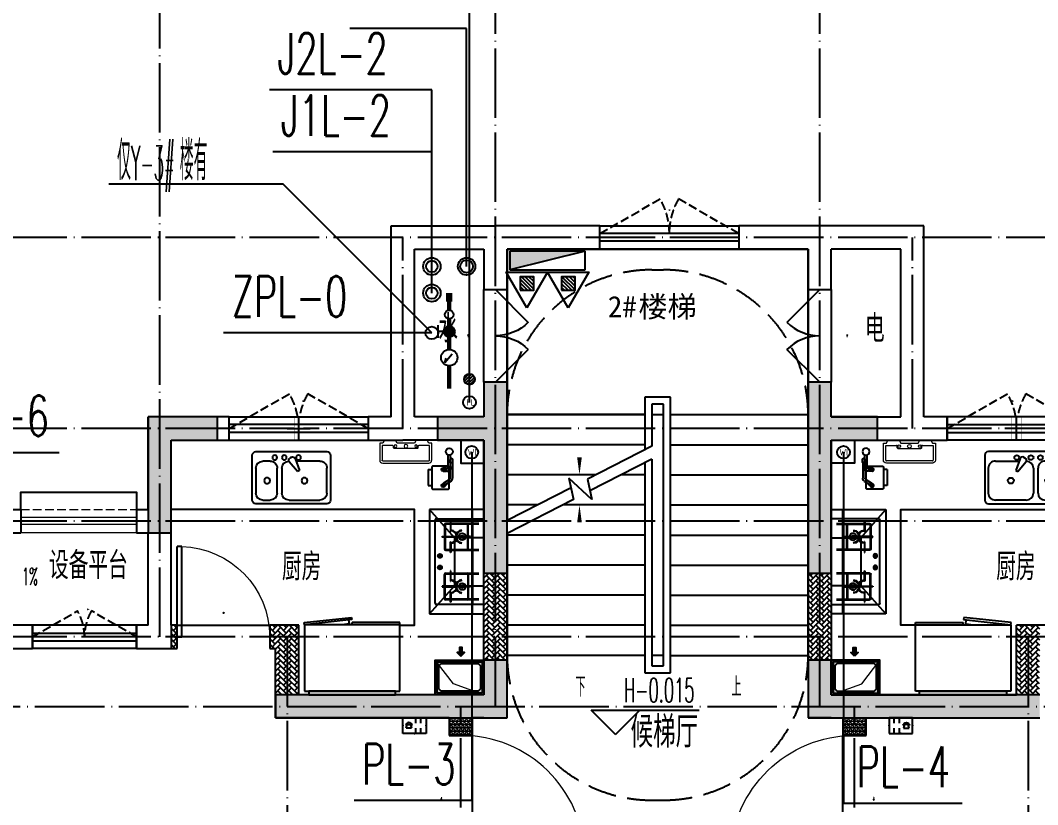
# Model space of a CAD drawing. Extents: x 27938 to 1507990, y 110129 to 923079.
# Drawn here: x 859913 to 868699, y 448683 to 455457 of the extents above; entities that cross this region are included whole.
import ezdxf
from ezdxf.enums import TextEntityAlignment as Align

# ---------------------------------------------------------------- set-up
doc = ezdxf.new("R2010")
doc.units = 0
doc.header["$LTSCALE"] = 1000
doc.header["$MEASUREMENT"] = 0
doc.linetypes.add('DASH', pattern=[0.35, 0.25, -0.1])
doc.linetypes.add('DOTE', pattern=[2.42, 2, -0.2, 0.02, -0.2])
for name, color, linetype in [('AH-FURNITURE', 1, 'Continuous'), ('COLUMN', 9, 'Continuous'), ('DIM_ELEV', 3, 'Continuous'), ('DIM_SYMB', 3, 'Continuous'), ('DIM_不分区喷淋', 6, 'Continuous'), ('DIM_不分区消火栓', 1, 'Continuous'), ('DIM_不分区给水', 3, 'Continuous'), ('DIM_污水', 2, 'Continuous'), ('DIM_管井排水', 5, 'Continuous'), ('DIM_给水', 3, 'Continuous'), ('DIM_餐饮排水', 31, 'Continuous'), ('DOTE', 1, 'Continuous'), ('EQUIP-安防', 3, 'Continuous'), ('EQUIP_地漏', 7, 'Continuous'), ('EQUIP_消火栓', 7, 'Continuous'), ('EQUIP_消防', 7, 'Continuous'), ('IP-bath&kitchen-JOHNSON', 4, 'Continuous'), ('LVTRY', 6, 'Continuous'), ('PIPE-不分区给水', 3, 'J'), ('PUB_HATCH', 8, 'Continuous'), ('PUB_TEXT', 4, 'Continuous'), ('STAIR', 2, 'Continuous'), ('VPIPE-不分区喷淋', 6, 'ZP'), ('VPIPE-不分区消火栓', 1, 'Continuous'), ('VPIPE-中水', 122, 'Continuous'), ('VPIPE-凝结', 150, 'N'), ('VPIPE-废水', 31, 'Continuous'), ('VPIPE-消防', 1, 'X1'), ('VPIPE-管井排水', 210, 'GF'), ('VPIPE-给水', 3, 'J1'), ('VPIPE-给水中', 72, 'J2'), ('VPIPE-餐饮排水', 41, 'P'), ('WALL', 9, 'Continuous'), ('WINDOW', 4, 'Continuous'), ('WINDOW_TEXT', 7, 'Continuous'), ('保温', 6, 'Continuous'), ('建筑-排气道', 9, 'Continuous'), ('机电标识类', 1, 'Continuous'), ('污水', 3, 'Continuous'), ('看线', 251, 'Continuous'), ('给水', 4, 'Continuous')]:
    doc.layers.add(name, color=color, linetype=linetype)
for name, color, linetype, lineweight in [('平面-排水沟', 86, 'Continuous', 15), ('平面-栏杆', 135, 'Continuous', 15), ('平面-看线', 45, 'Continuous', 15), ('平面-空调室内机', 176, 'Continuous', 9), ('平面-空调预留孔', 173, 'Continuous', 15), ('空调', 76, 'Continuous', 13), ('立面-洞口示意', 152, 'Continuous', 13)]:
    doc.layers.add(name, color=color, linetype=linetype, lineweight=lineweight)
doc.styles.add('_TCH_DIM', font='SIMPLEX.shx', dxfattribs={"width": 0.7, "bigfont": 'GBCBIG.shx'})
doc.styles.add('_TCH_DIM_T3', font='SIMPLEX.shx', dxfattribs={"width": 0.494118, "bigfont": 'GBCBIG.shx'})
doc.styles.add('_TCH_WINDOW', font='SIMPLEX.shx', dxfattribs={"width": 0.7, "height": 3.5, "bigfont": 'GBCBIG.shx'})
doc.styles.add('_TEL_DIM', font='SIMPLEX', dxfattribs={"width": 0.8, "height": 3.5, "bigfont": 'HZTXT'})
doc.styles.add('_TWT_SERIAL', font='SIMPLEX', dxfattribs={"width": 0.8, "height": 3.5, "bigfont": 'HZTXT'})
doc.styles.add('DIM_FONT', font='SIMPLEX.shx', dxfattribs={"width": 0.56})
doc.styles.get("Standard").update_dxf_attribs({"font": 'gbenor.shx', "bigfont": 'gbcbig.shx'})
doc.styles.add('黑体', font='simhei.ttf')
doc.linetypes.add('GF', pattern='A,3,-0.2,["GF",Standard,S=0.25,R=0,X=-0.1,Y=-0.115],-0.35', length=3.55)
doc.linetypes.add('J', pattern='A,3,-0.2,["J",Standard,S=0.25,R=0,X=-0.1,Y=-0.115],-0.2', length=3.4)
doc.linetypes.add('J1', pattern='A,3,-0.2,["J1",Standard,S=0.25,R=0,X=-0.1,Y=-0.115],-0.35', length=3.55)
doc.linetypes.add('J2', pattern='A,3,-0.2,["J2",Standard,S=0.25,R=0,X=-0.1,Y=-0.115],-0.35', length=3.55)
doc.linetypes.add('N', pattern='A,3,-0.2,["N",Standard,S=0.25,R=0,X=-0.1,Y=-0.115],-0.2', length=3.4)
doc.linetypes.add('P', pattern='A,3,-0.2,["P",Standard,S=0.25,R=0,X=-0.1,Y=-0.115],-0.2', length=3.4)
doc.linetypes.add('X1', pattern='A,3,-0.2,["X1",Standard,S=0.25,R=0,X=-0.1,Y=-0.115],-0.35', length=3.55)
doc.linetypes.add('ZP', pattern='A,3,-0.2,["ZP",Standard,S=0.25,R=0,X=-0.1,Y=-0.115],-0.35', length=3.55)
pattern_1 = [(45, (0, 0), (0, 47.4157523), [100.584, -33.528]), (135, (23.708, 23.708), (3e-15, 47.4157523), [100.584, -33.528])]
pattern_2 = [(90, (0, 0), (-16.49778, 1e-15), [9.525, -19.05]), (210, (0, 0), (8.24889, -14.2874966), [9.525, -19.05]), (150, (6e-16, 9.525), (-8.24889, -14.2874966), [9.525, -19.05])]

# ---------------------------------------------------------------- blocks, each defined once
blk = doc.blocks.new('GDGDGDSDA')
at = {"layer": 'DOTE', "color": 0, "linetype": 'DOTE', "ltscale": 0.3}
for p, q in [((452534.8, 370658.3), (452534.8, 376108.3)), ((455434.8, 370058.6), (455434.8, 376108.3)), ((458234.8, 370058.6), (458234.8, 376108.3)), ((471334.8, 374108.3), (417334.8, 374108.3)), ((454634.8, 372458.3), (454634.8, 374108.3)), ((459034.8, 372458.3), (459034.8, 374108.3)), ((471334.8, 372458.3), (417334.8, 372458.3)), ((471334.8, 371658.3), (417334.8, 371658.3)), ((471334.8, 370658.3), (417334.8, 370658.3)), ((453635, 370658.3), (453634.8, 359558.3)), ((460034.6, 370658.3), (460034.8, 359558.3)), ((417334.8, 370058.6), (471334.8, 370058.6)), ((455134.8, 368458.3), (455134.8, 370058.3)), ((458534.8, 368458.3), (458534.8, 370058.3))]:
    blk.add_line(p, q, dxfattribs=at)
blk = doc.blocks.new('rtyg7uyhg')
at = {"layer": 'LVTRY', "color": 0}
for p, q in [((193590.3, 45458.1), (193590.3, 45069.5)), ((194234.6, 45488.8), (193621, 45488.8)), ((193896.4, 45429.9), (193857.6, 45326.3)), ((193925.8, 45440.4), (193940.1, 45432.2)), ((194265.3, 45069.5), (194265.3, 45458.1)), ((193621, 45130.8), (193621, 45345.6)), ((193682.3, 45407), (193887.8, 45407)), ((193875.3, 45316), (193945.6, 45401.5)), ((194009.6, 45345.6), (194009.6, 45130.8)), ((194050.5, 45130.8), (194050.5, 45345.6)), ((194111.9, 45407), (194173.3, 45407)), ((194234.6, 45345.6), (194234.6, 45130.8)), ((193857.6, 45326.3), (193875.3, 45316)), ((193621, 45038.8), (194234.6, 45038.8)), ((193948.3, 45069.5), (193682.3, 45069.5)), ((194173.3, 45069.5), (194111.9, 45069.5))]:
    blk.add_line(p, q, dxfattribs=at)
for centre, radius in [((193866.4, 45437.7), 20.5), ((193989.2, 45437.7), 20.5), ((194071, 45437.7), 20.5), ((193815.3, 45238.2), 25.6), ((194137.5, 45238.2), 25.6)]:
    blk.add_circle(centre, radius, dxfattribs=at)
for centre, radius, start, end in [((193621, 45458.1), 30.7, 89.99999, 179.99999), ((193915.6, 45422.7), 20.5, 59.99999, 159.46231), ((193929.8, 45414.5), 20.5, 320.53767, 59.99999), ((194234.6, 45458.1), 30.7, 359.99999, 89.99999), ((193682.3, 45345.6), 61.4, 89.99999, 179.99999), ((193948.3, 45345.6), 61.4, 359.99999, 89.99999), ((194111.9, 45345.6), 61.4, 89.99999, 179.99999), ((194173.3, 45345.6), 61.4, 359.99999, 89.99999), ((193682.3, 45130.8), 61.4, 179.99999, 269.99999), ((193948.3, 45130.8), 61.4, 269.99999, 359.99999), ((194111.9, 45130.8), 61.4, 179.99999, 269.99999), ((194173.3, 45130.8), 61.4, 269.99999, 359.99999), ((193621, 45069.5), 30.7, 179.99999, 269.99999), ((194234.6, 45069.5), 30.7, 269.99999, 359.99999)]:
    blk.add_arc(centre, radius, start, end, dxfattribs=at)
at = {"layer": 'LVTRY', "color": 0, "style": 'DIM_FONT', "width": 0.8, "flags": 9}
for tag in ['YSIZE', 'XSIZE']:
    blk.add_attdef(tag, (193927.8, 45487.8), '', height=0.5, rotation=89.99999, dxfattribs=at)
blk = doc.blocks.new('A$C60D053AF')
at = {"layer": 'AH-FURNITURE', "color": 0}
for p, q in [((192.5, -71), (327.6, -71)), ((355.9, -82.7), (384.2, -129)), ((232.5, -90), (128.3, -90)), ((232.5, -110), (128.3, -110)), ((192.5, -91), (327.6, -91)), ((245, -129.5), (245, -122.5)), ((265, -129.5), (265, -122.5)), ((341.7, -96.9), (370, -143.2)), ((255, -281), (255, -251)), ((393, -281), (393, -251)), ((255, -281), (393, -281))]:
    blk.add_line(p, q, dxfattribs=at)
for points in [[(170, -68, 1), (170, -94), (192.5, -94), (192.5, -68)], [(268, -122.5), (268, -107, 0.414214), (248, -87), (232.5, -87), (232.5, -113), (242, -113), (242, -122.5)], [(234, -251), (414, -251, 0.414214), (424, -241), (424, -111, 0.414214), (414, -101), (234, -101, 0.414214), (224, -111), (224, -241, 0.414214)], [(242, -152, 1), (268, -152), (268, -129.5), (242, -129.5)], [(383.8, -161.2, 1), (402.2, -142.8), (386.3, -126.9), (367.9, -145.3)]]:
    blk.add_lwpolyline(points, format="xyb", close=True, dxfattribs=at)
for centre, radius in [((100, -100), 30), ((255, -152), 15), ((255, -152), 10), ((393, -152), 15), ((393, -152), 10)]:
    blk.add_circle(centre, radius, dxfattribs=at)
for radius in [40, 20]:
    blk.add_arc((327.6, -111), radius, 45, 90, dxfattribs=at)
blk = doc.blocks.new('A-Kitchen-7')
at = {"layer": 'LVTRY', "color": 0}
for p, q in [((-519, 780), (-7, 834)), ((-515, 756), (-519, 780)), ((-4, 811), (-515, 756)), ((-29, 767), (-35, 806)), ((-7, 834), (-4, 811)), ((515, 780), (0, 780)), ((0, 756), (0, 780)), ((515, 756), (515, 780)), ((515, 756), (-515, 756)), ((-515, 756), (-515, 40)), ((-486, 761), (-485, 756)), ((-29, 767), (-112, 756)), ((515, 40), (515, 756)), ((-515, 40), (515, 40))]:
    blk.add_line(p, q, dxfattribs=at)
blk.add_lwpolyline([(-469, 40), (-469, 0), (469, 0), (469, 40)], close=True, dxfattribs=at)
blk = doc.blocks.new('*U41')
h = blk.add_hatch(color=0)
h.set_gradient(color1=(0, 0, 255), rotation=180, tint=1)
h.paths.add_polyline_path([(0, 0), (-6.35, -6.35), (-6.35, -2.159), (-15, -2.159), (-15, 2.159), (-6.35, 2.159), (-6.35, 6.35)])
at = {"color": 0, "linetype": 'Continuous'}
blk.add_lwpolyline([(0, 0), (-6.35, -6.35), (-6.35, -2.159), (-15, -2.159), (-15, 2.159), (-6.35, 2.159), (-6.35, 6.35)], close=True, dxfattribs=at)
blk = doc.blocks.new('sgrsefv')
at = {"layer": 'PUB_HATCH'}
blk.add_hatch(color=0, dxfattribs=at).paths.add_polyline_path([(1112933.3, 840916.3), (1112933.3, 840646.3), (1113073.3, 840646.3), (1113073.3, 840661.3), (1112968.3, 840661.3), (1112948.3, 840681.3), (1112948.3, 840881.3), (1112968.3, 840901.3), (1113288.3, 840901.3), (1113308.3, 840881.3), (1113308.3, 840681.3), (1113288.3, 840661.3), (1113183.3, 840661.3), (1113183.3, 840646.3), (1113323.3, 840646.3), (1113323.3, 840916.3)])
at = {"layer": 'LVTRY', "color": 0}
for p, q in [((1113073.3, 840661.3), (1113073.3, 840646.3)), ((1113183.3, 840661.3), (1113183.3, 840646.3))]:
    blk.add_line(p, q, dxfattribs=at)
for points in [[(1112918.3, 840931.3), (1113338.3, 840931.3), (1113338.3, 840631.3), (1112918.3, 840631.3)], [(1112933.3, 840916.3), (1113323.3, 840916.3), (1113323.3, 840646.3), (1112933.3, 840646.3)], [(1113288.3, 840661.3), (1112968.3, 840661.3), (1112948.3, 840681.3), (1112948.3, 840881.3), (1112968.3, 840901.3), (1113288.3, 840901.3), (1113308.3, 840881.3), (1113308.3, 840681.3), (1113288.3, 840661.3)]]:
    blk.add_lwpolyline(points, close=True, dxfattribs=at)
at = {"layer": '立面-洞口示意', "color": 0}
blk.add_lwpolyline([(1112918.3, 840931.3), (1113181.8, 840837.4), (1113338.3, 840631.3)], dxfattribs=at)
at = {"layer": '建筑-排气道', "color": 8, "xscale": -5, "yscale": 5, "zscale": 5, "rotation": 270}
blk.add_blockref('*U41', (1113118.4, 840599), dxfattribs=at)
blk = doc.blocks.new('FRSDFDGDGDRGDR')
at = {"layer": '平面-空调预留孔', "color": 0}
for p, q in [((699618.9, 775447.8), (699746.3, 775447.8)), ((699746.3, 775447.8), (699746.3, 775355.4)), ((699612.3, 775044), (699612.3, 775441.2)), ((699719.9, 775342.2), (699719.9, 775143)), ((699726.5, 775348.8), (699739.7, 775348.8)), ((699726.5, 775136.4), (699739.7, 775136.4)), ((699746.3, 775129.8), (699746.3, 775037.4)), ((699746.3, 775037.4), (699618.9, 775037.4))]:
    blk.add_line(p, q, dxfattribs=at)
blk.add_lwpolyline([(699766.1, 775166.7), (699792.5, 775153.5), (699792.5, 775057.2), (699766.1, 775044), (699766.1, 775017.6), (699618.9, 775017.6, -0.414214), (699592.5, 775044), (699592.5, 775441.2, -0.414214), (699618.9, 775467.6), (699766.1, 775467.6), (699766.1, 775441.2), (699792.5, 775428), (699792.5, 775331.6), (699766.1, 775318.4)], format="xyb", close=True, dxfattribs=at)
for centre, radius in [((699739.7, 775331.6), 10.6), ((699739.7, 775243.2), 15.8), ((699739.7, 775153.5), 10.6)]:
    blk.add_circle(centre, radius, dxfattribs=at)
for centre, start, end in [((699618.9, 775441.2), 90, 180), ((699726.5, 775342.2), 90, 180), ((699739.7, 775355.4), 270, 360), ((699726.5, 775143), 180, 270), ((699739.7, 775129.8), 0, 90), ((699618.9, 775044), 180, 270)]:
    blk.add_arc(centre, 6.6, start, end, dxfattribs=at)
blk = doc.blocks.new('GDGDRGDRGRD')
at = {"layer": 'LVTRY', "color": 0}
for p, q in [((430080.5, 371515.4), (429864.6, 371758.3)), ((430334.8, 371758.3), (429864.6, 371758.3)), ((429864.6, 371758.3), (429864.6, 370858.3)), ((430234.8, 370858.3), (430234.8, 371758.3)), ((429914.8, 370948.3), (429914.8, 371668.3)), ((429924.8, 371678.3), (430324.8, 371678.3)), ((430045.1, 371658.3), (430045.1, 371568.3)), ((430049.6, 371658.3), (430045.1, 371658.3)), ((430049.6, 371568.3), (430049.6, 371658.3)), ((430234.8, 371668.3), (430234.8, 370948.3)), ((429994.8, 371628.3), (429994.8, 371418.3)), ((429999.8, 371628.3), (429999.8, 371418.3)), ((430289.8, 371638.3), (430004.8, 371638.3)), ((430289.8, 371633.3), (430004.8, 371633.3)), ((430045.1, 371568.3), (430049.6, 371568.3)), ((430194.8, 371418.3), (430194.8, 371628.3)), ((430199.8, 371418.3), (430199.8, 371628.3)), ((429974.8, 371525.6), (430102.3, 371525.6)), ((429974.8, 371521.1), (429974.8, 371525.6)), ((430102.3, 371521.1), (429974.8, 371521.1)), ((430045.1, 371388.3), (430045.1, 371478.3)), ((430045.1, 371478.3), (430049.6, 371478.3)), ((430049.6, 371478.3), (430049.6, 371388.3)), ((430334.8, 371515.4), (430080.5, 371515.4)), ((430080.5, 371515.4), (430080.5, 371100.3)), ((430219.8, 371525.6), (430092.3, 371525.6)), ((430092.3, 371525.6), (430092.3, 371521.1)), ((430092.3, 371521.1), (430219.8, 371521.1)), ((430102.3, 371525.6), (430102.3, 371521.1)), ((430219.8, 371521.1), (430219.8, 371525.6)), ((430234.8, 371100.3), (430234.8, 371515.4)), ((430004.8, 371413.3), (430289.8, 371413.3)), ((430004.8, 371408.3), (430289.8, 371408.3)), ((430049.6, 371388.3), (430045.1, 371388.3)), ((429935.4, 371358.3), (429974.2, 371358.3)), ((429954.8, 371338.9), (429954.8, 371377.7)), ((429935.4, 371258.3), (429974.2, 371258.3)), ((429954.8, 371238.9), (429954.8, 371277.7)), ((430004.8, 371208.3), (430289.8, 371208.3)), ((430045.1, 371228.3), (430045.1, 371138.3)), ((430049.6, 371228.3), (430045.1, 371228.3)), ((430049.6, 371138.3), (430049.6, 371228.3)), ((429994.8, 370988.3), (429994.8, 371198.3)), ((429999.8, 370988.3), (429999.8, 371198.3)), ((430004.8, 371203.3), (430289.8, 371203.3)), ((430045.1, 371138.3), (430049.6, 371138.3)), ((430194.8, 371198.3), (430194.8, 370988.3)), ((430199.8, 371198.3), (430199.8, 370988.3)), ((429864.6, 370858.3), (430080.5, 371100.3)), ((430102.3, 371095.6), (429974.8, 371095.6)), ((429974.8, 371095.6), (429974.8, 371091.1)), ((429974.8, 371091.1), (430102.3, 371091.1)), ((430045.1, 370958.3), (430045.1, 371048.3)), ((430045.1, 371048.3), (430049.6, 371048.3)), ((430049.6, 371048.3), (430049.6, 370958.3)), ((430080.5, 371100.3), (430334.8, 371100.3)), ((430092.3, 371091.1), (430092.3, 371095.6)), ((430092.3, 371095.6), (430219.8, 371095.6)), ((430219.8, 371091.1), (430092.3, 371091.1)), ((430102.3, 371091.1), (430102.3, 371095.6)), ((430219.8, 371095.6), (430219.8, 371091.1)), ((430289.8, 370983.3), (430004.8, 370983.3)), ((430289.8, 370978.3), (430004.8, 370978.3)), ((430049.6, 370958.3), (430045.1, 370958.3)), ((429864.6, 370858.3), (430334.8, 370858.3)), ((430324.8, 370938.3), (429924.8, 370938.3))]:
    blk.add_line(p, q, dxfattribs=at)
blk.add_lwpolyline([(429608.8, 370758.3), (429734.8, 370758.3), (429734.8, 371758.3), (427634.8, 371758.3)], dxfattribs=at)
for centre, radius in [((430147.3, 371523.3), 29.7), ((430147.3, 371523.3), 11.7), ((429954.8, 371358.3), 17), ((429954.8, 371258.3), 17), ((430147.3, 371093.3), 29.7), ((430147.3, 371093.3), 11.7)]:
    blk.add_circle(centre, radius, dxfattribs=at)
for centre, radius, start, end in [((429924.8, 371668.3), 10, 90, 180), ((430224.8, 371668.3), 10, 0, 90), ((430004.8, 371628.3), 10, 90, 180), ((430004.8, 371628.3), 5, 90, 180), ((430047.3, 371523.3), 56.7, 2.27424, 87.72576), ((430047.3, 371523.3), 52.2, 2.47041, 87.52959), ((430147.3, 371523.3), 56.7, 92.27424, 177.72576), ((430147.3, 371523.3), 52.2, 92.47041, 177.52959), ((430189.8, 371628.3), 10, 0, 90), ((430189.8, 371628.3), 5, 0, 90), ((430047.3, 371523.3), 56.7, 272.27424, 357.72576), ((430047.3, 371523.3), 52.2, 272.47041, 357.52959), ((430147.3, 371523.3), 56.7, 182.27424, 267.72576), ((430147.3, 371523.3), 52.2, 182.47041, 267.52959), ((430004.8, 371418.3), 10, 180, 270), ((430004.8, 371418.3), 5, 180, 270), ((430189.8, 371418.3), 5, 270, 0), ((430189.8, 371418.3), 10, 270, 0), ((430004.8, 371198.3), 10, 90, 180), ((430189.8, 371198.3), 10, 0, 90), ((430004.8, 371198.3), 5, 90, 180), ((430047.3, 371093.3), 56.7, 2.27424, 87.72576), ((430047.3, 371093.3), 52.2, 2.47041, 87.52959), ((430147.3, 371093.3), 56.7, 92.27424, 177.72576), ((430147.3, 371093.3), 52.2, 92.47041, 177.52959), ((430189.8, 371198.3), 5, 0, 90), ((430047.3, 371093.3), 56.7, 272.27424, 357.72576), ((430047.3, 371093.3), 52.2, 272.47041, 357.52959), ((430147.3, 371093.3), 56.7, 182.27424, 267.72576), ((430147.3, 371093.3), 52.2, 182.47041, 267.52959), ((429924.8, 370948.3), 10, 180, 270), ((430004.8, 370988.3), 10, 180, 270), ((430004.8, 370988.3), 5, 180, 270), ((430189.8, 370988.3), 5, 270, 0), ((430189.8, 370988.3), 10, 270, 0), ((430224.8, 370948.3), 10, 270, 0)]:
    blk.add_arc(centre, radius, start, end, dxfattribs=at)
at = {"color": 8, "xscale": -1, "rotation": 270}
blk.add_blockref('FRSDFDGDGDRGDR', (-345582.7, -327434.2), dxfattribs=at)
at = {"color": 8}
for name, p, rotation in [('A$C60D053AF', (430134.8, 372358.3), 270), ('sgrsefv', (1543253.1, 1211089.9), 180)]:
    blk.add_blockref(name, p, dxfattribs=dict(at, rotation=rotation))
at = {"color": 8, "xscale": -1}
blk.add_blockref('rtyg7uyhg', (622599.6, 326769.5), dxfattribs=at)
at = {"layer": 'LVTRY', "color": 8, "extrusion": (0, 0, -1), "xscale": -0.7999999999883585, "yscale": 0.7999999999883585, "zscale": -0.7999999999883585}
blk.add_blockref('A-Kitchen-7', (-429196.8, 370158.6), dxfattribs=at)
blk = doc.blocks.new('GFDGFSDFGD')
at = {"layer": 'PUB_HATCH'}
for points in [[(456616.6, 374623.7), (456616.6, 373473.7), (456816.6, 373473.7), (456816.6, 375123.7), (456616.6, 375123.7), (456616.6, 374823.7), (456216.6, 374823.7), (456216.6, 374623.7)], [(459616.6, 374623.7), (460016.6, 374623.7), (460016.6, 374823.7), (459616.6, 374823.7), (459616.6, 375123.7), (459416.6, 375123.7), (459416.6, 373473.7), (459616.6, 373473.7)], [(454316.5, 374823.7), (453716.6, 374823.7), (453716.6, 373823.7), (453916.6, 373823.7), (453916.6, 374623.7), (454316.5, 374623.7)], [(454816.4, 372423.2), (454816.6, 372224), (456816.6, 372224), (456816.6, 372724), (456616.6, 372724), (456616.6, 372424), (455016.6, 372424)], [(461416.8, 372423.2), (461216.6, 372424), (459616.6, 372424), (459616.6, 372724), (459416.6, 372724), (459416.6, 372224), (461416.6, 372224)]]:
    blk.add_hatch(color=256, dxfattribs=at).paths.add_polyline_path(points)
at = {"layer": 'COLUMN', "color": 6}
for p, q in [((456816.6, 375123.7), (456616.6, 375123.7)), ((456616.6, 375123.7), (456616.6, 374823.7)), ((456816.6, 373473.7), (456816.6, 375123.7)), ((459616.6, 375123.7), (459416.6, 375123.7)), ((459416.6, 375123.7), (459416.6, 373473.7)), ((459616.6, 374823.7), (459616.6, 375123.7)), ((454316.5, 374823.7), (453716.6, 374823.7)), ((453716.6, 374823.7), (453716.6, 373823.7)), ((454316.5, 374623.7), (454316.5, 374823.7)), ((456616.6, 374823.7), (456216.6, 374823.7)), ((456216.6, 374823.7), (456216.6, 374623.7)), ((460016.6, 374823.7), (459616.6, 374823.7)), ((460016.6, 374623.7), (460016.6, 374823.7)), ((453916.6, 373823.7), (453916.6, 374623.7)), ((453916.6, 374623.7), (454316.5, 374623.7)), ((456216.6, 374623.7), (456616.6, 374623.7)), ((456616.6, 374623.7), (456616.6, 373473.7)), ((459616.6, 374623.7), (460016.6, 374623.7)), ((459616.6, 373473.7), (459616.6, 374623.7)), ((453716.6, 373823.7), (453916.6, 373823.7)), ((456616.6, 373473.7), (456816.6, 373473.7)), ((459416.6, 373473.7), (459616.6, 373473.7)), ((456816.6, 372724), (456616.6, 372724)), ((456616.6, 372724), (456616.6, 372424)), ((456816.6, 372224), (456816.6, 372724)), ((459616.6, 372724), (459416.6, 372724)), ((459416.6, 372724), (459416.6, 372224)), ((459616.6, 372424), (459616.6, 372724)), ((455016.6, 372424), (454816.4, 372423.2)), ((454816.4, 372423.2), (454816.6, 372224)), ((456616.6, 372424), (455016.6, 372424)), ((461216.6, 372424), (459616.6, 372424)), ((461416.8, 372423.2), (461216.6, 372424)), ((454816.6, 372224), (456816.6, 372224)), ((459416.6, 372224), (461416.6, 372224))]:
    blk.add_line(p, q, dxfattribs=at)
blk = doc.blocks.new('GDFGDGRD')
at = {"layer": '保温', "linetype": 'ByBlock', "ltscale": 10}
h = blk.add_hatch(dxfattribs=at)
h.set_pattern_fill('AR-HBONE', color=251, scale=55)
h.set_pattern_definition(pattern_1)
h.paths.add_polyline_path([(431616.6, 372723.9), (431816.6, 372723.9), (431816.7, 373473.7), (431616.7, 373473.7)])
h = blk.add_hatch(dxfattribs=at)
h.set_pattern_fill('AR-HBONE', color=251, scale=55)
h.set_pattern_definition(pattern_1)
h.paths.add_polyline_path([(434616.6, 372723.9), (434416.6, 372723.9), (434416.5, 373473.7), (434616.5, 373473.7)])
h = blk.add_hatch(dxfattribs=at)
h.set_pattern_fill('AR-HBONE', color=251, scale=55)
h.set_pattern_definition(pattern_1)
h.paths.add_polyline_path([(430017.8, 372423.6), (430016.6, 373023.7), (429816.6, 373023.7), (429817.8, 372423.6)])
h = blk.add_hatch(dxfattribs=at)
h.set_pattern_fill('AR-HBONE', color=251, scale=55)
h.set_pattern_definition(pattern_1)
h.paths.add_polyline_path([(436215.3, 372423.6), (436216.6, 373023.7), (436416.6, 373023.7), (436415.3, 372423.6)])
h = blk.add_hatch(dxfattribs=at)
h.set_pattern_fill('AR-HBONE', color=251, scale=55)
h.set_pattern_definition(pattern_1)
h.paths.add_polyline_path([(436416.6, 372823.7), (436416.6, 373023.7), (436466.6, 373023.7), (436466.6, 372823.7)])
h = blk.add_hatch(dxfattribs=at)
h.set_pattern_fill('AR-HBONE', color=251, scale=55)
h.set_pattern_definition(pattern_1)
h.paths.add_polyline_path([(437266.6, 372823.7), (437266.6, 373023.7), (437316.6, 373023.7), (437316.6, 372823.7)])
at = {"layer": '保温', "linetype": 'Continuous', "ltscale": 10}
h = blk.add_hatch(dxfattribs=at)
h.set_pattern_fill('HEX', color=251, scale=10, angle=90, style=0)
h.set_pattern_definition(pattern_2)
h.paths.add_polyline_path([(431316.6, 372073.7), (431516.6, 372073.7), (431516.7, 372223.7), (431316.7, 372223.7)])
h = blk.add_hatch(dxfattribs=at)
h.set_pattern_fill('HEX', color=251, scale=10, angle=90, style=0)
h.set_pattern_definition(pattern_2)
h.paths.add_polyline_path([(434916.6, 372073.7), (434716.6, 372073.7), (434716.5, 372223.7), (434916.5, 372223.7)])
at = {"layer": '保温', "color": 251, "linetype": 'ByBlock', "ltscale": 10}
blk.add_line((437316.6, 373023.7), (437316.6, 372823.7), dxfattribs=at)
blk = doc.blocks.new('$TwtSys$00000434')
for p, q in [((-0.5, 0.5), (-0.5, -0.5)), ((-0.5, -0.5), (0.5, 0.5)), ((0.5, 0.5), (-0.5, 0.5)), ((0.5, -0.5), (0.5, 0.5)), ((-0.5, -0.5), (0.5, -0.5))]:
    blk.add_line(p, q)
blk.add_solid([(0.5, -0.5), (0.5, 0.5), (-0.5, -0.5)])
blk = doc.blocks.new('$TwtSys$00000546')
h = blk.add_hatch()
h.set_pattern_fill('ANSI31', color=1, scale=200, style=0)
h.set_pattern_definition([(45, (-38543.802, -6670.83), (-17.67767, 17.67767), [])])
h.paths.add_polyline_path([(-64.9, 173.7), (64.9, 173.7), (64.9, 43.9), (-64.9, 43.9)])
at = {"color": 1}
for points in [[(0, 343.6), (-198.4, 0), (198.4, 0)], [(-64.9, 173.7), (64.9, 173.7), (64.9, 43.9), (-64.9, 43.9)]]:
    blk.add_lwpolyline(points, close=True, dxfattribs=at)
blk = doc.blocks.new('$TwtSys$00000141')
at = {"color": 1}
for p, q in [((-47.1, 3.8), (-5, 45.9)), ((-47.1, 3.8), (-5, 45.9)), ((-43.6, -17.5), (17.5, 43.6)), ((-43.6, -17.5), (17.5, 43.6)), ((-33.2, -33.2), (33.2, 33.2)), ((-33.2, -33.2), (33.2, 33.2)), ((-16.2, -43.5), (43.8, 16.4)), ((-16.2, -43.5), (43.8, 16.4)), ((5.7, -46.1), (46.1, -5.7)), ((5.7, -46.1), (46.1, -5.7))]:
    blk.add_line(p, q, dxfattribs=at)
blk.add_circle((0, 0), 47, dxfattribs=at)
blk.add_circle((0, 0), 47, dxfattribs=at)
blk = doc.blocks.new('dongkong')
blk.add_wipeout([(-603756, 210771), (-603756, 210570.8), (-603836, 210570.8), (-603836, 210771)])
at = {"layer": '机电标识类', "color": 250, "linetype": 'DASH', "ltscale": 400}
for p, q in [((-603796, 210771), (-603796, 210570.8)), ((-603896, 210670.7), (-603696, 210670.7))]:
    blk.add_line(p, q, dxfattribs=at)
at = {"layer": '空调', "color": 6, "linetype": 'DASH', "const_width": 2}
blk.add_lwpolyline([(-603756, 210771), (-603756, 210570.8), (-603836, 210570.8), (-603836, 210771)], close=True, dxfattribs=at)
blk = doc.blocks.new('$equip$00002628')
at = {"linetype": 'Continuous'}
for p, q in [((-0.625, 0.415), (0.625, 0.415)), ((-0.625, -0.415), (-0.625, 0.415)), ((-0.472, 0.01), (-0.409, 0.01)), ((-0.446, -0.138), (-0.395, 0.058)), ((-0.395, 0.058), (-0.395, 0.058)), ((-0.395, 0.058), (-0.206, 0.058)), ((-0.206, 0.058), (-0.155, -0.138)), ((-0.191, 0.01), (-0.129, 0.01)), ((0.071, 0.129), (0.071, 0.415)), ((0.35, 0.129), (0.35, 0.415)), ((0.625, 0.415), (0.625, -0.415)), ((0.625, -0.415), (-0.625, -0.415)), ((-0.155, -0.138), (-0.446, -0.138)), ((0.071, -0.415), (0.071, -0.129)), ((0.35, -0.415), (0.35, -0.129))]:
    blk.add_line(p, q, dxfattribs=at)
at = {"const_width": 0.05}
blk.add_lwpolyline([(-0.625, 0.415), (0.625, 0.415), (0.625, -0.415), (-0.625, -0.415), (-0.625, 0.415), (0.625, 0.415)], dxfattribs=at)
at = {"linetype": 'Continuous'}
blk.add_arc((-0.3, -0.011), 0.173, 6.9897, 173.0103, dxfattribs=at)
for p in [(-0.625, 0), (0, 0.415), (0, -0.415), (0.625, 0)]:
    blk.add_point(p)
at = {"color": 7, "style": '_TEL_DIM', "flags": 1}
blk.add_attdef('A', text='', height=0.000025, dxfattribs=at).set_placement((0, 0), align=Align.MIDDLE_CENTER)
blk = doc.blocks.new('GHFHFHTFHCSDCS')
at = {"layer": 'EQUIP-安防', "yscale": 160, "zscale": 160}
for p, xscale in [((456016.6, 372157.3), 160), ((460216.6, 372157.3), -160)]:
    blk.add_blockref('$equip$00002628', p, dxfattribs=dict(at, xscale=xscale))
blk = doc.blocks.new('A$C2705576B')
at = {"layer": '给水'}
h = blk.add_hatch(color=256, dxfattribs=at)
edge = h.paths.add_edge_path()
edge.add_arc((794.7, -1741.2), 47.2, 0, 360)
for p, q in [((740.3, -1645.4), (849, -1645.4)), ((794.7, -1741.2), (794.7, -1645.4)), ((601.1, -1768.1), (525.3, -1704.3)), ((525.3, -1704.3), (564, -1715))]:
    blk.add_line(p, q, dxfattribs=at)
at = {"layer": '给水', "const_width": 35.4}
for points in [[(499.1, -1741.2), (302.5, -1741.2)], [(903.5, -1741.2), (640.6, -1741.2)], [(1052.8, -1741.2), (978.5, -1741.2)]]:
    blk.add_lwpolyline(points, dxfattribs=at)
at = {"layer": '给水'}
for centre, radius in [((569.8, -1741.2), 70.8), ((794.7, -1741.2), 47.2), ((941, -1741.2), 37.5)]:
    blk.add_circle(centre, radius, dxfattribs=at)
blk = doc.blocks.new('$DorLib2D$00000001')
for p, q in [((0.45, 0.975), (0.5, 0.975)), ((0.45, 0), (0.45, 0.975)), ((0.5, 0), (0.5, 0.975)), ((0.5, 0), (0.45, 0))]:
    blk.add_line(p, q)
at = {"lineweight": 13}
blk.add_arc((0.475, 0), 0.975, 91.46928, 180, dxfattribs=at)
blk = doc.blocks.new('$WINLIB2D$00000001')
at = {"color": 0}
for points in [[(-0.5, 0.5), (-0.5, -0.5)], [(-0.5, 0.5), (0.5, 0.5)], [(0.5, -0.5), (0.5, 0.5)], [(0.5, 0.1667), (-0.5, 0.1667)], [(0.5, -0.1667), (-0.5, -0.1667)], [(-0.5, -0.5), (0.5, -0.5)]]:
    blk.add_lwpolyline(points, dxfattribs=at)
blk = doc.blocks.new('$DorLib2D$00000116')
at = {"color": 0}
for p, q in [((-0.5, 0), (-0.146, 0.354)), ((0.5, 0), (0.146, 0.354))]:
    blk.add_line(p, q, dxfattribs=at)
for centre, start, end in [((-0.5, 0), 0, 45), ((0.5, 0), 135, 180)]:
    blk.add_arc(centre, 0.5, start, end, dxfattribs=at)

msp = doc.modelspace()

# ---------------------------------------------------------------- linework, layer by layer
at = {"layer": 'DIM_ELEV', "color": 8}
for p, q in [((865053.7, 449288.2), (864843.7, 449498.2)), ((864843.7, 449498.2), (865774.6, 449498.2)), ((865053.7, 449288.2), (865263.7, 449498.2))]:
    msp.add_line(p, q, dxfattribs=at)
at = {"layer": 'DIM_SYMB', "color": 8}
for points in [[(866091.6, 449842.1, 0, 0, 0), (866091.6, 452767.1, 0, 0, 0), (864741.6, 452767.1, 0, 0, 0), (864741.6, 451532.1, 0, 40, 0), (864741.6, 451682.1, 0, 0, 0)], [(864741.6, 449842.1, 0, 0, 0), (864741.6, 451272.1, 0, 40, 0), (864741.6, 451122.1, 0, 0, 0)]]:
    msp.add_lwpolyline(points, format="xyseb", dxfattribs=at)
at = {"layer": 'DIM_不分区喷淋'}
for p, q in [((862882.5, 452757.1), (861668.1, 452757.1)), ((863466.6, 452757.1), (862882.5, 452757.1))]:
    msp.add_line(p, q, dxfattribs=at)
at = {"layer": 'DIM_不分区消火栓'}
for p, q in [((863766.6, 455387), (862759.7, 455387)), ((863766.6, 453332.1), (863766.6, 455387))]:
    msp.add_line(p, q, dxfattribs=at)
at = {"layer": 'DIM_不分区给水'}
for p, q in [((862182.7, 454041), (860677.8, 454041)), ((863466.6, 452757.1), (862182.7, 454041))]:
    msp.add_line(p, q, dxfattribs=at)
at = {"layer": 'DIM_污水'}
msp.add_line((859211.4, 451726), (860247.2, 451726), dxfattribs=at)
at = {"layer": 'DIM_管井排水'}
msp.add_line((863791.6, 452157.1), (863791.6, 455918.8), dxfattribs=at)
at = {"layer": 'DIM_给水'}
for p, q in [((863466.6, 454855.5), (862065, 454855.5)), ((863466.6, 453332.1), (863466.6, 454855.5)), ((863466.6, 454320.4), (862092.8, 454320.4)), ((863466.6, 453102.1), (863466.6, 454320.4))]:
    msp.add_line(p, q, dxfattribs=at)
at = {"layer": 'DIM_餐饮排水'}
for p, q in [((863811.4, 451727.1), (863811.4, 448717.9)), ((867021.8, 451727.1), (867021.8, 448694.9)), ((863811.4, 448717.9), (862794.9, 448717.9)), ((867021.8, 448694.9), (868047.9, 448694.9))]:
    msp.add_line(p, q, dxfattribs=at)
at = {"layer": 'IP-bath&kitchen-JOHNSON', "color": 8}
for points in [[(863716.6, 451832.1), (863716.6, 451632.1), (863916.6, 451632.1)], [(867116.6, 451832.1), (867116.6, 451632.1), (866916.6, 451632.1)]]:
    msp.add_lwpolyline(points, dxfattribs=at)
at = {"layer": 'PIPE-不分区给水', "ltscale": 0.5, "const_width": 55}
msp.add_lwpolyline([(863616.6, 453027.1), (863616.6, 453102.1)], dxfattribs=at)
at = {"layer": 'STAIR', "color": 8}
for p, q in [((866716.6, 453482.1), (864116.6, 453482.1)), ((864116.6, 453482.1), (864116.6, 452052.1)), ((866716.6, 452052.1), (866716.6, 453482.1)), ((865526.6, 452202.1), (865306.6, 452202.1)), ((865306.6, 452202.1), (865306.6, 451748.2)), ((865466.6, 452142.1), (865366.6, 452142.1)), ((865366.6, 452142.1), (865366.6, 451779)), ((865466.6, 449882.1), (865466.6, 452142.1)), ((865526.6, 449822.1), (865526.6, 452202.1)), ((864116.6, 452052.1), (864116.6, 451137.5)), ((865306.6, 452052.1), (864116.6, 452052.1)), ((864116.6, 452052.1), (865306.6, 452052.1)), ((865366.6, 452052.1), (865366.6, 451779)), ((865366.6, 452052.1), (865466.6, 452052.1)), ((865466.6, 449972.1), (865466.6, 452052.1)), ((865526.6, 452052.1), (866716.6, 452052.1)), ((865526.6, 452052.1), (866716.6, 452052.1)), ((866716.6, 449972.1), (866716.6, 452052.1)), ((865306.6, 451792.1), (864116.6, 451792.1)), ((865366.6, 451779), (864810.6, 451493.7)), ((865526.6, 451792.1), (866716.6, 451792.1)), ((865366.6, 451666.6), (864832.4, 451392.5)), ((865306.6, 451635.8), (865306.6, 449822.1)), ((865366.6, 451666.6), (865366.6, 449972.1)), ((865366.6, 451666.6), (865366.6, 449882.1)), ((864885.4, 451532.1), (864116.6, 451532.1)), ((865306.6, 451532.1), (865104.4, 451532.1)), ((865526.6, 451532.1), (866716.6, 451532.1)), ((864668.5, 451420.8), (864116.6, 451137.5)), ((864848.2, 451319.3), (864651, 451502.1)), ((864651, 451502.1), (864690.3, 451319.6)), ((864810.6, 451493.7), (864848.2, 451319.3)), ((864690.3, 451319.6), (864116.6, 451025.1)), ((864378.8, 451272.1), (864116.6, 451272.1)), ((865306.6, 451272.1), (864597.8, 451272.1)), ((865526.6, 451272.1), (866716.6, 451272.1)), ((864116.6, 451025.1), (864116.6, 449972.1)), ((865306.6, 451012.1), (864116.6, 451012.1)), ((865526.6, 451012.1), (866716.6, 451012.1)), ((865306.6, 450752.1), (864116.6, 450752.1)), ((865526.6, 450752.1), (866716.6, 450752.1)), ((865306.6, 450492.1), (864116.6, 450492.1)), ((865526.6, 450492.1), (866716.6, 450492.1)), ((865306.6, 450232.1), (864116.6, 450232.1)), ((865526.6, 450232.1), (866716.6, 450232.1)), ((865306.6, 449972.1), (864116.6, 449972.1)), ((865466.6, 449972.1), (865366.6, 449972.1)), ((865526.6, 449972.1), (866716.6, 449972.1)), ((865366.6, 449882.1), (865466.6, 449882.1)), ((865306.6, 449822.1), (865526.6, 449822.1))]:
    msp.add_line(p, q, dxfattribs=at)
at = {"layer": 'STAIR', "color": 8, "linetype": 'DASH'}
for points in [[(864116.6, 452052.1, -0.414214), (865366.6, 453302.1), (865466.6, 453302.1, -0.414214), (866716.6, 452052.1)], [(864116.6, 449972.1, 0.414214), (865366.6, 448722.1), (865466.6, 448722.1, 0.414214), (866716.6, 449972.1)]]:
    msp.add_lwpolyline(points, format="xyb", dxfattribs=at)
at = {"layer": 'VPIPE-不分区喷淋'}
msp.add_circle((863466.6, 452757.1), 55, dxfattribs=at)
at = {"layer": 'VPIPE-不分区消火栓'}
msp.add_circle((863766.6, 453332.1), 55, dxfattribs=at)
at = {"layer": 'VPIPE-中水', "color": 8, "linetype": 'Continuous'}
for centre in [(863811.4, 451727.1), (867021.8, 451727.1)]:
    msp.add_circle(centre, 55, dxfattribs=at)
at = {"layer": 'VPIPE-凝结', "color": 8}
msp.add_line((863791.6, 452212.1), (863791.6, 452310.1), dxfattribs=at)
at = {"layer": 'VPIPE-废水', "color": 8}
msp.add_circle((863791.6, 452157.1), 55, dxfattribs=at)
at = {"layer": 'VPIPE-消防', "color": 8, "linetype": 'Continuous'}
msp.add_circle((863766.6, 453332.1), 75, dxfattribs=at)
at = {"layer": 'VPIPE-管井排水'}
msp.add_circle((863791.6, 452157.1), 55, dxfattribs=at)
at = {"layer": 'VPIPE-给水', "color": 8, "linetype": 'Continuous'}
for centre in [(863466.6, 453332.1), (863466.6, 453102.1)]:
    msp.add_circle(centre, 75, dxfattribs=at)
at = {"layer": 'VPIPE-给水'}
msp.add_circle((863466.6, 453102.1), 50, dxfattribs=at)
at = {"layer": 'VPIPE-给水中'}
msp.add_circle((863466.6, 453332.1), 50, dxfattribs=at)
at = {"layer": 'VPIPE-餐饮排水'}
for centre in [(863811.4, 451727.1), (867021.8, 451727.1)]:
    msp.add_circle(centre, 55, dxfattribs=at)
at = {"layer": 'WALL', "color": 8}
for p, q in [((863116.6, 452032.1), (863116.6, 453682.1)), ((863116.6, 453682.1), (864016.6, 453682.1)), ((864916.6, 453682.1), (864016.6, 453682.1)), ((864916.6, 453482.1), (864916.6, 453682.1)), ((866816.6, 453682.1), (866116.6, 453682.1)), ((866116.6, 453682.1), (866116.6, 453482.1)), ((867716.6, 453682.1), (866816.6, 453682.1)), ((867716.6, 452032.1), (867716.6, 453682.1)), ((863316.6, 452032.1), (863316.6, 453482.1)), ((863316.6, 453482.1), (863916.6, 453482.1)), ((863916.6, 453482.1), (863916.6, 453132.1)), ((864116.6, 453482.1), (864916.6, 453482.1)), ((864116.6, 453132.1), (864116.6, 453482.1)), ((866116.6, 453482.1), (866716.6, 453482.1)), ((866716.6, 453482.1), (866716.6, 453132.1)), ((867516.6, 453482.1), (866916.6, 453482.1)), ((866916.6, 453132.1), (866916.6, 453482.1)), ((867516.6, 452032.1), (867516.6, 453482.1)), ((863916.6, 453132.1), (864116.6, 453132.1)), ((866716.6, 453132.1), (866916.6, 453132.1)), ((864116.6, 452332.1), (863916.6, 452332.1)), ((863916.6, 452332.1), (863916.6, 452032.1)), ((864116.6, 451932.1), (864116.6, 452332.1)), ((866916.6, 452332.1), (866716.6, 452332.1)), ((866716.6, 452332.1), (866716.6, 451932.1)), ((866916.6, 452032.1), (866916.6, 452332.1)), ((861016.6, 451232.1), (861016.6, 452032.1)), ((861716.6, 452032.1), (861016.6, 452032.1)), ((861716.6, 451832.1), (861716.6, 452032.1)), ((863116.6, 452032.1), (862916.6, 452032.1)), ((862916.6, 452032.1), (862916.6, 451832.1)), ((863916.6, 452032.1), (863316.6, 452032.1)), ((866916.6, 452032.1), (867516.6, 452032.1)), ((867916.6, 452032.1), (867716.6, 452032.1)), ((867916.6, 451832.1), (867916.6, 452032.1)), ((864116.6, 449532.1), (864116.6, 451932.1)), ((866716.6, 451932.1), (866716.6, 449532.4)), ((861216.6, 451132.1), (861216.6, 451832.1)), ((861216.6, 451832.1), (861716.6, 451832.1)), ((862916.6, 451832.1), (863216.6, 451832.1)), ((863916.6, 451832.1), (863216.6, 451832.1)), ((863916.6, 449632.1), (863916.6, 451832.1)), ((866916.6, 451832.1), (867616.6, 451832.1)), ((866916.6, 451832.1), (866916.6, 449632.3)), ((867616.6, 451832.1), (867916.6, 451832.1)), ((859316.6, 451232.1), (859916.6, 451232.1)), ((859916.6, 451232.1), (859916.6, 451032.1)), ((860916.6, 451232.1), (861016.6, 451232.1)), ((860916.6, 451232.1), (860916.6, 451032.1)), ((861216.6, 450232.1), (861216.6, 451132.1)), ((859516.6, 451032.1), (859916.6, 451032.1)), ((860916.6, 451032.1), (861016.6, 451032.1)), ((861016.6, 450232.1), (861016.6, 451032.1)), ((860016.6, 450232.1), (859416.6, 450232.1)), ((860016.6, 450032.1), (860016.6, 450232.1)), ((861016.6, 450232.1), (860916.6, 450232.1)), ((860916.6, 450232.1), (860916.6, 450032.1)), ((861266.6, 450232.1), (861216.6, 450232.1)), ((861266.6, 450032.1), (861266.6, 450232.1)), ((862316.6, 450232.1), (862066.6, 450232.1)), ((862066.6, 450232.1), (862066.6, 450032.1)), ((862316.6, 449632.1), (862316.6, 450232.1)), ((868766.6, 450232.1), (868516.6, 450232.1)), ((868516.6, 449632.1), (868516.6, 450232.1)), ((859516.6, 450032.1), (860016.6, 450032.1)), ((860916.6, 450032.1), (861116.6, 450032.1)), ((861116.6, 450032.1), (861266.6, 450032.1)), ((862066.6, 450032.1), (862116.6, 450032.1)), ((862116.6, 449432.1), (862116.6, 450032.1)), ((863716.6, 449632.1), (862316.6, 449632.1)), ((863916.6, 449632.1), (863716.6, 449632.1)), ((866916.6, 449632.3), (867116.7, 449632.1)), ((867116.6, 449632.1), (868516.6, 449632.1)), ((864116.6, 449432.1), (864116.6, 449532.1)), ((866716.6, 449532.4), (866716.6, 449432.4)), ((863616.6, 449432.1), (862116.6, 449432.1)), ((863616.6, 449432.1), (863616.6, 449282.1)), ((863816.6, 449282.1), (863816.6, 449432.1)), ((863916.6, 449432.1), (863816.6, 449432.1)), ((863916.6, 449432.1), (863916.6, 449432.1)), ((863916.6, 449432.1), (864116.6, 449432.1)), ((866916.6, 449432.4), (866716.6, 449432.4)), ((866916.6, 449432.3), (866916.6, 449432.4)), ((866916.6, 449432.3), (867016.6, 449432.2)), ((867016.6, 449432.2), (867016.6, 449282.1)), ((867216.6, 449282.1), (867216.6, 449432.1)), ((867216.6, 449432.1), (868716.6, 449432.1)), ((863616.6, 449282.1), (863816.6, 449282.1)), ((867016.6, 449282.1), (867216.6, 449282.1))]:
    msp.add_line(p, q, dxfattribs=at)
at = {"layer": 'WINDOW', "color": 8}
for p, q in [((863916.6, 452332.1), (863916.6, 453132.1)), ((864116.6, 452332.1), (864116.6, 453132.1)), ((866716.6, 453132.1), (866716.6, 452332.1)), ((866916.6, 453132.1), (866916.6, 452332.1)), ((861266.6, 450232.1), (862066.6, 450232.1)), ((863816.6, 448182.1), (863816.6, 449282.1)), ((867016.6, 448182.1), (867016.6, 449282.1))]:
    msp.add_line(p, q, dxfattribs=at)
at = {"layer": 'WINDOW', "color": 8, "linetype": 'DASH', "ltscale": 0.3}
for points in [[(864918.4, 453615.4), (865438, 453915.4, -0.131652), (865518.4, 453615.4)], [(866116.6, 453615.4), (865597, 453915.4, 0.131652), (865516.6, 453615.4)], [(861716.6, 451932.1), (862236.2, 452232.1, -0.131652), (862316.6, 451932.1)], [(862914.7, 451932.1), (862395.1, 452232.1, 0.131652), (862314.7, 451932.1)], [(867918.4, 451932.1), (868438, 452232.1, -0.131652), (868518.4, 451932.1)], [(869116.6, 451932.1), (868597, 452232.1, 0.131652), (868516.6, 451932.1)], [(860016.6, 450132.1), (860406.3, 450357, -0.131605), (860466.6, 450132.1)], [(860916.6, 450132.1), (860526.8, 450357, 0.131605), (860466.6, 450132.1)]]:
    msp.add_lwpolyline(points, format="xyb", dxfattribs=at)
at = {"layer": '平面-栏杆', "color": 8}
for points in [[(860916.6, 451162.2), (859916.6, 451162.4)], [(860916.6, 451102.2), (859916.6, 451102.4)]]:
    msp.add_lwpolyline(points, dxfattribs=at)
at = {"layer": '平面-看线', "color": 8, "linetype": 'DASH', "ltscale": 0.3}
msp.add_lwpolyline([(859916.6, 451232.1), (860916.6, 451232.1)], dxfattribs=at)
at = {"layer": '平面-看线', "color": 8}
msp.add_lwpolyline([(860916.6, 451032.1), (859916.6, 451032.1)], dxfattribs=at)
at = {"layer": '看线', "color": 8, "ltscale": 0.5}
msp.add_lwpolyline([(859916.6, 451232.1), (859916.6, 451382.1), (860916.6, 451382.1), (860916.6, 451232.1)], dxfattribs=at)

# ---------------------------------------------------------------- block references
at = {"color": 8}
for name, p in [('GFDGFSDFGD', (407300, 77208.4)), ('GDGDRGDRGRD', (433581.8, 79473.8)), ('GHFHFHTFHCSDCS', (407300, 77208.4))]:
    msp.add_blockref(name, p, dxfattribs=at)
at = {"color": 8, "xscale": -1}
for name, p in [('GDGDRGDRGRD', (1297251.4, 79473.8)), ('GDFGDGRD', (1298533.2, 77208.4))]:
    msp.add_blockref(name, p, dxfattribs=at)
at = {"layer": 'DOTE', "color": 169}
msp.add_blockref('GDGDGDSDA', (408581.8, 79473.8), dxfattribs=at)
at = {"layer": 'EQUIP_地漏', "color": 8}
msp.add_blockref('$TwtSys$00000141', (863791.6, 452357.1), dxfattribs=at)
at = {"layer": 'EQUIP_消火栓', "color": 8, "xscale": 650, "yscale": 160, "zscale": 700, "rotation": 180}
msp.add_blockref('$TwtSys$00000434', (864466.6, 453382.1), dxfattribs=at)
at = {"layer": 'EQUIP_消防', "color": 8, "xscale": -0.9, "yscale": 0.9, "zscale": 0.9, "rotation": 180}
for p in [(864288, 453282.1), (864645.1, 453282.1)]:
    msp.add_blockref('$TwtSys$00000546', p, dxfattribs=at)
at = {"layer": 'WINDOW', "color": 8}
ref = msp.add_blockref('$WINLIB2D$00000001', (865516.6, 453582.1), dxfattribs=dict(at, xscale=1200, yscale=-200, zscale=1200))
ref.add_attrib('A', 'C1214', (865512.2, 453817.5), dxfattribs={"layer": 'WINDOW_TEXT', "color": 8, "ltscale": 0.5, "height": 4.25, "style": '_TCH_WINDOW', "width": 0.494118})
ref = msp.add_blockref('$DorLib2D$00000116', (864016.6, 452732.1), dxfattribs=dict(at, xscale=800, yscale=-800, zscale=800, rotation=89.99999999025357))
ref.add_attrib('A', 'BFM0818', (863781.2, 452725.4), dxfattribs={"layer": 'WINDOW_TEXT', "color": 8, "ltscale": 0.5, "height": 4.25, "rotation": 90, "style": '_TCH_WINDOW', "width": 0.494118})
ref = msp.add_blockref('$DorLib2D$00000116', (866816.6, 452732.1), dxfattribs=dict(at, xscale=-800, yscale=-800, zscale=-800, rotation=270.0000100699408))
ref.add_attrib('A', 'BFM0818', (867056.2, 452725.4), dxfattribs={"layer": 'WINDOW_TEXT', "color": 8, "ltscale": 0.5, "height": 4.25, "rotation": 90.00001, "style": '_TCH_WINDOW', "width": 0.494118})
ref = msp.add_blockref('$DorLib2D$00000001', (861666.6, 450132.1), dxfattribs=dict(at, xscale=-800, yscale=800, zscale=-800, rotation=6.06372912622234e-10))
ref.add_attrib('A', 'M0822', (861661.7, 450338.1), dxfattribs={"layer": 'WINDOW_TEXT', "color": 8, "ltscale": 0.5, "height": 4.25, "style": '_TCH_WINDOW', "width": 0.494118})
ref = msp.add_blockref('$WINLIB2D$00000001', (860466.6, 450132.1), dxfattribs=dict(at, xscale=-900, yscale=-200, zscale=-900, rotation=2.464015854641344e-09))
ref.add_attrib('A', 'C0914', (860491.2, 450367.5), dxfattribs={"layer": 'WINDOW_TEXT', "color": 8, "ltscale": 0.5, "height": 4.25, "rotation": 0, "style": '_TCH_WINDOW', "width": 0.494118})
ref = msp.add_blockref('$DorLib2D$00000001', (863716.6, 448732.1), dxfattribs=dict(at, xscale=-1100, yscale=-1100, zscale=-1100, rotation=90.00000000947153))
ref.add_attrib('A', 'YFDM1122', (863551.7, 448721.7), dxfattribs={"layer": 'WINDOW_TEXT', "color": 8, "ltscale": 0.5, "height": 5.95, "rotation": 90, "style": '_TCH_WINDOW', "width": 0.494118})
ref = msp.add_blockref('$DorLib2D$00000001', (867116.6, 448732.1), dxfattribs=dict(at, xscale=-1100, yscale=1100, zscale=-1100, rotation=89.99999999052845))
ref.add_attrib('A', 'YFDM1122', (867287.4, 448721.7), dxfattribs={"layer": 'WINDOW_TEXT', "color": 8, "ltscale": 0.5, "height": 5.95, "rotation": 90, "style": '_TCH_WINDOW', "width": 0.494118})
at = {"layer": '污水', "color": 8, "rotation": 90.00000000010901}
msp.add_blockref('A$C2705576B', (861875.4, 451974.3), dxfattribs=at)

# ---------------------------------------------------------------- texts
at = {"layer": 'DIM_ELEV', "color": 8, "style": '_TCH_DIM', "width": 0.494118}
msp.add_text('H-0.015', height=208.25, dxfattribs=at).set_placement((865126.4, 449568.3))
at = {"layer": 'DIM_SYMB', "color": 7, "style": '_TCH_DIM', "width": 0.7}
for s, p in [('下', (864708.3, 449617)), ('上', (866055.1, 449617))]:
    msp.add_text(s, height=168.8, dxfattribs=at).set_placement(p)
at = {"layer": 'DIM_不分区喷淋', "color": 7, "style": '_TWT_SERIAL', "width": 0.64}
msp.add_text('ZPL-0', height=350, dxfattribs=at).set_placement((861738.1, 452897.1))
at = {"layer": 'DIM_不分区给水', "color": 7, "style": '_TCH_DIM_T3'}
for s, height, width, p in [('仅', 337.6, 0.494118, (860747.8, 454076)), ('Y-3#', 297.5, 0.348789, (860869.2, 454076)), ('楼有', 337.59, 0.494118, (861289.2, 454076))]:
    msp.add_text(s, height=height, dxfattribs=dict(at, width=width)).set_placement(p)
at = {"layer": 'DIM_污水', "color": 7, "style": '_TWT_SERIAL', "width": 0.64}
msp.add_text('WL-6', height=350, dxfattribs=at).set_placement((859323.9, 451866))
at = {"layer": 'DIM_给水', "color": 7, "style": '_TWT_SERIAL', "width": 0.64}
for s, p in [('J2L-2', (862135, 454995.5)), ('J1L-2', (862162.8, 454460.4))]:
    msp.add_text(s, height=350, dxfattribs=at).set_placement(p)
at = {"layer": 'DIM_餐饮排水', "color": 7, "style": '_TWT_SERIAL', "width": 0.64}
for s, p in [('PL-3', (862864.9, 448857.9)), ('PL-4', (867135.3, 448834.9))]:
    msp.add_text(s, height=350, dxfattribs=at).set_placement(p)
at = {"layer": 'PUB_TEXT', "color": 8, "style": '黑体'}
for s, p in [('楼梯', (865251.3, 452892.2)), ('2#', (864986.6, 452892.2))]:
    msp.add_text(s, height=184.01, dxfattribs=at).set_placement(p)
at = {"layer": 'PUB_TEXT', "color": 8}
for s, height, p in [('水', 236.3, (863521.8, 452676.8)), ('电', 236.3, (867207, 452676.8)), ('FL', 56, (863765.9, 452129.1)), ('WL', 56, (863776.4, 451699.1)), ('WL', 56, (866986.8, 451699.1)), ('设备平台', 236.31, (860160, 450631.1)), ('厨房', 236.31, (862172.1, 450619.8)), ('厨房', 236.31, (868340.5, 450619.8)), ('候梯厅', 270.07, (865182.8, 449176.5))]:
    msp.add_text(s, height=height, dxfattribs=at).set_placement(p)
at = {"layer": '平面-排水沟', "color": 7, "style": '_TCH_DIM', "width": 0.494118}
msp.add_text('1%', height=148.75, dxfattribs=at).set_placement((859926.2, 450579))

# ---------------------------------------------------------------- next in the draw order: block references
at = {"layer": '平面-空调室内机', "color": 8, "ltscale": 0.3, "xscale": -1, "rotation": 180}
msp.add_blockref('dongkong', (1466112.6, 662602.9), dxfattribs=at)
at = {"layer": '平面-空调室内机', "color": 8, "ltscale": 0.3, "rotation": 180}
msp.add_blockref('dongkong', (264720.5, 662602.9), dxfattribs=at)

# ---------------------------------------------------------------- next in the draw order: block references
at = {"layer": 'WINDOW', "color": 8}
ref = msp.add_blockref('$WINLIB2D$00000001', (862316.6, 451932.1), dxfattribs=dict(at, xscale=-1200, yscale=200, zscale=-1200, rotation=179.9999999963314))
ref.add_attrib('A', 'C1214', (862349, 452167.5), dxfattribs={"layer": 'WINDOW_TEXT', "color": 8, "ltscale": 0.5, "height": 4.25, "rotation": 360, "style": '_TCH_WINDOW', "width": 0.494118})
ref = msp.add_blockref('$WINLIB2D$00000001', (868516.6, 451932.1), dxfattribs=dict(at, xscale=-1200, yscale=-200, zscale=-1200, rotation=3.668558618752198e-09))
ref.add_attrib('A', 'C1214', (868475.3, 452167.5), dxfattribs={"layer": 'WINDOW_TEXT', "color": 8, "ltscale": 0.5, "height": 4.25, "rotation": 0, "style": '_TCH_WINDOW', "width": 0.494118})

doc.saveas('drawing.dxf')
